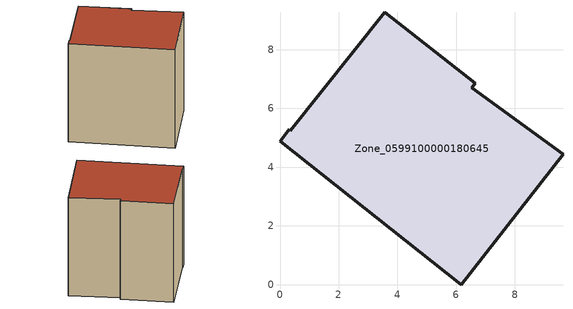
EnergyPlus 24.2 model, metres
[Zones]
Zone_0599100000180645
 floor ground (C_G): 0,4.89 0.31,5.29 0.35,5.25 3.57,9.27 6.66,6.86 6.54,6.71 9.64,4.44 6.17,0 z3.07
 wall outside (C_F): 6.66,6.86 3.57,9.27 0.35,5.25 0.31,5.29 0,4.89 6.17,0 9.64,4.44 6.54,6.71 6.66,6.86 z3.07:11.34
 roof outside (C_R): 0.31,5.29 0,4.89 6.17,0 9.64,4.44 6.54,6.71 6.66,6.86 3.57,9.27 0.35,5.25 z11.34
[BUILDING]
Pand.0599100000180645: North Axis=0; Terrain=City; Loads Convergence Tolerance Value=0.04; Temperature Convergence Tolerance Value=0.4; Solar Distribution=FullExterior; Maximum Number of Warmup Days=25; Minimum Number of Warmup Days=1
[Site:Location]
Rotterdam.The.Hague.AP_ZH_NLD Design_Conditions: Latitude=51.96; Longitude=4.45; Time Zone=1; Elevation=-4.5
[SITE:GROUNDTEMPERATURE:BUILDINGSURFACE]
18, 18, 18, 18, 18, 18, 18, 18, 18, 18, 18, 18
[MATERIAL] Thermal Absorptance=0.9; Solar Absorptance=0.7; Visible Absorptance=0.7
Name | Roughness | Thickness | Conductivity | Density | Specific Heat
G.TC.1946-1964 | MediumSmooth | 0.15 | 1 | 540 | 1210
F.TC.1946-1964 | Rough | 0.3 | 0.857143 | 1920 | 840
R.TC.1946-1964 | MediumRough | 0.2 | 0.235294 | 1500 | 1000
[CONSTRUCTION]
C_G: G.TC.1946-1964
C_F: F.TC.1946-1964
C_R: R.TC.1946-1964
[ZONE]
Zone_0599100000180645: Type=1; Multiplier=1; Ceiling Height=Autocalculate; Volume=Autocalculate; Floor Area=autocalculate; Part of Total Floor Area=Yes
[ZONEINFILTRATION:DESIGNFLOWRATE]
Infil_Zone_0599100000180645: Zone or ZoneList or Space or SpaceList=Zone_0599100000180645; Schedule=AlwaysOn; Design Flow Rate Calculation Method=Flow/Area; Flow Rate per Floor Area=0.003; Constant Term Coefficient=1; Temperature Term Coefficient=0; Velocity Term Coefficient=0; Velocity Squared Term Coefficient=0
[HVACTEMPLATE:ZONE:IDEALLOADSAIRSYSTEM]
Zone_0599100000180645: Maximum Heating Supply Air Temperature=50; Minimum Cooling Supply Air Temperature=13; Maximum Heating Supply Air Humidity Ratio=0.0156; Minimum Cooling Supply Air Humidity Ratio=0.0077; Heating Limit=NoLimit; Cooling Limit=NoLimit; Dehumidification Control Type=ConstantSensibleHeatRatio; Cooling Sensible Heat Ratio=0.7; Dehumidification Setpoint=60; Humidification Control Type=None; Humidification Setpoint=30; Outdoor Air Method=None; Outdoor Air Flow Rate per Person=0.00944; Outdoor Air Flow Rate per Zone Floor Area=0; Outdoor Air Flow Rate per Zone=0; Demand Controlled Ventilation Type=None; Outdoor Air Economizer Type=NoEconomizer; Heat Recovery Type=None; Sensible Heat Recovery Effectiveness=0.7; Latent Heat Recovery Effectiveness=0.65
[ZONECONTROL:THERMOSTAT]
ThermostatControl_Zone_0599100000180645: Zone or ZoneList=Zone_0599100000180645; Control Type Schedule=DualSetpointControlType; Control 1=Thermostat_Zone_0599100000180645; Temperature Difference Between Cutout And Setpoint=0
[THERMOSTATSETPOINT:DUALSETPOINT]
Thermostat_Zone_0599100000180645: Heating Setpoint Temperature Schedule=HeatingSetpoint_Zone_0599100000180645; Cooling Setpoint Temperature Schedule=CoolingSetpoint_Zone_0599100000180645
[SCHEDULE:COMPACT]
HeatingSetpoint_Zone_0599100000180645: Through: 12/31, For: AllDays, Until: 24:00, 21
CoolingSetpoint_Zone_0599100000180645: Through: 12/31, For: AllDays, Until: 24:00, 24
DualSetpointControlType: Through: 12/31, For: AllDays, Until: 24:00, 4
AlwaysOn: Through: 12/31, For: AllDays, Until: 24:00, 1
